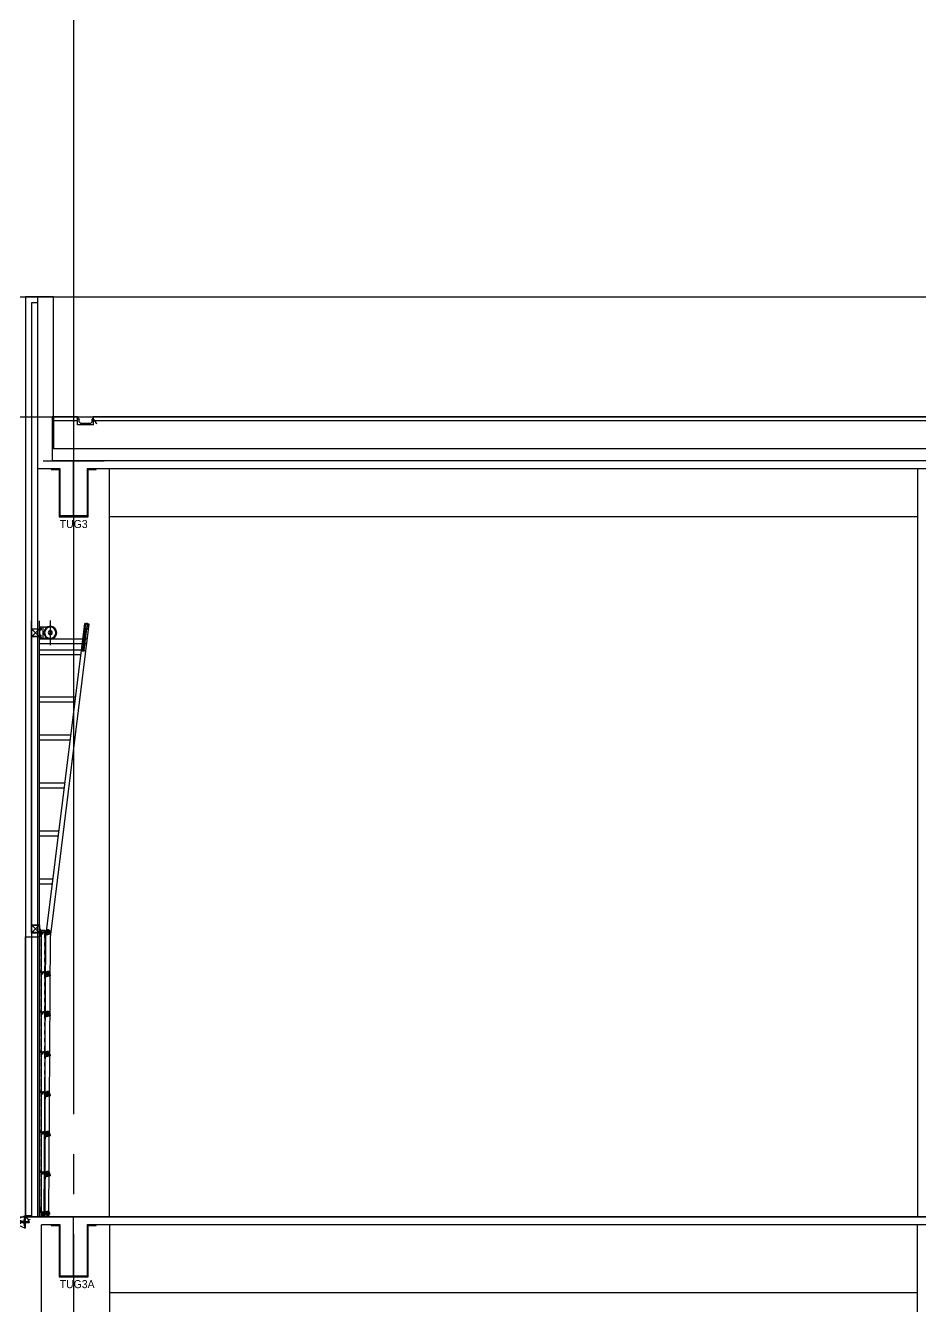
# Model space of a CAD drawing. Extents: x 152195838 to 323921156, y 365159662 to 730681027.
# Drawn here: x 160619907 to 160631092, y 365220944 to 365236951 of the extents above; entities that cross this region are included whole.
import ezdxf
from ezdxf.enums import TextEntityAlignment as Align
from ezdxf.xclip import XClip

# ---------------------------------------------------------------- set-up
doc = ezdxf.new("R2010")
doc.units = 0
doc.header["$MEASUREMENT"] = 0
doc.header["$XCLIPFRAME"] = 0
for name, pattern in [('CEN', [63, 60, -1, 1, -1]), ('H4', [4, 2, -2]), ('HID', [2.3, 1.5, -0.8])]:
    doc.linetypes.add(name, pattern=pattern)
doc.layers.get('0').update_dxf_attribs({"linetype": 'CONTINUOUS'})
doc.layers.get('Defpoints').update_dxf_attribs({"linetype": 'CONTINUOUS'})
for name, color, linetype in [('4', 4, 'CONTINUOUS'), ('4A.TEC CEN', 1, 'CEN'), ('4A.TEC 단열재', 252, 'CONTINUOUS'), ('4A.TEC 마감선 1', 6, 'CONTINUOUS'), ('4A.TEC 벽체 3', 4, 'CONTINUOUS'), ('6A', 6, 'H4'), ('ELE', 4, 'CONTINUOUS'), ('FIN', 6, 'CONTINUOUS'), ('k-BESTO', 4, 'CONTINUOUS'), ('OHD', 4, 'CONTINUOUS'), ('PANEL', 4, 'CONTINUOUS'), ('SRS', 6, 'CONTINUOUS'), ('STL', 3, 'CONTINUOUS'), ('text', 3, 'CONTINUOUS'), ('WID', 4, 'CONTINUOUS'), ('㈜SE&C 기둥', 2, 'CONTINUOUS'), ('㈜SE&C 벽체 1', 2, 'CONTINUOUS'), ('㈜SE&C 벽체 4', 7, 'CONTINUOUS')]:
    doc.layers.add(name, color=color, linetype=linetype)
doc.layers.add('DEFPOINT', color=135, linetype='CONTINUOUS', plot=False)
doc.styles.add('돋움', font='')
doc.styles.get('돋움').set_extended_font_data('돋움')

# ---------------------------------------------------------------- blocks, each defined once
blk = doc.blocks.new('A$C5a8f3921')
at = {"layer": 'Defpoints'}
for p, q in [((0, 864), (760, 864)), ((380, 114), (380, 864))]:
    blk.add_line(p, q, dxfattribs=at)
at = {"layer": 'k-BESTO'}
for p, q in [((100, 764), (100, 754)), ((210, 764), (100, 764)), ((100, 764), (100, 764)), ((100, 754), (200, 754)), ((200, 754), (200, 114)), ((210, 124), (210, 764)), ((660, 764), (550, 764)), ((550, 764), (550, 124)), ((560, 114), (560, 754)), ((560, 754), (660, 754)), ((660, 754), (660, 764)), ((200, 114), (560, 114)), ((550, 124), (210, 124))]:
    blk.add_line(p, q, dxfattribs=at)
at = {"layer": 'DEFPOINT', "linetype": 'ByBlock', "style": '돋움'}
blk.add_text('TUG3A', height=100, dxfattribs=at).set_placement((206, 23), align=Align.MIDDLE_LEFT)
blk = doc.blocks.new('B-2-3F')
at = {"layer": '㈜SE&C 기둥', "color": 8, "ltscale": 0.5, "elevation": -1667}
for points in [[(24900, 9900), (24900, 0)], [(35000, 0), (35000, 9900)]]:
    blk.add_lwpolyline(points, dxfattribs=at)
at = {"layer": '㈜SE&C 벽체 1'}
for p, q in [((40010, 10000, -1667), (23850, 10000, -1667)), ((24050, 8600, -1667), (24050, 9900, -1667)), ((24280, 9900, -1667), (24050, 9900, -1667)), ((35280, 9900, -1667), (24620, 9900, -1667))]:
    blk.add_line(p, q, dxfattribs=at)
at = {"layer": '㈜SE&C 벽체 4'}
blk.add_line((35000, 9050, -1667), (24900, 9050, -1667), dxfattribs=at)
at = {"layer": 'ELE'}
blk.add_blockref('A$C5a8f3921', (24070, 9136, -1667), dxfattribs=at)
blk = doc.blocks.new('STOPER')
h = blk.add_hatch()
h.set_pattern_fill('ANSI32', color=4, scale=30, style=0)
h.set_pattern_definition([(45, (-19512.494, -16373.529), (-7.9549513, 7.9549513), []), (45, (-19507.191, -16373.529), (-7.9549513, 7.9549513), [])])
h.paths.add_polyline_path([(-379, 60), (-379, 30), (0, 30), (0, 60)])
for p, q in [((-400, 58), (-400, 32)), ((-390, 68), (-379, 68)), ((-390, 22), (-379, 22)), ((-385, 68), (-385, 22)), ((-385, 60), (-385, 30)), ((-379, 68), (-379, 22)), ((-379, 60), (0, 60)), ((-379, 30), (0, 30)), ((0, 65), (0, 0)), ((0, 65), (5, 65)), ((0, 5), (90, 5)), ((5, 65), (5, 5)), ((5, 60), (85, 60)), ((5, 30), (85, 30)), ((85, 65), (85, 5)), ((85, 65), (90, 65)), ((90, 65), (90, 0)), ((90, 60), (100, 60)), ((90, 30), (100, 30)), ((100, 60), (100, 30)), ((0, 0), (90, 0))]:
    blk.add_line(p, q)
for centre, start, end in [((-390, 58), 90, 180), ((-390, 32), 180, 270)]:
    blk.add_arc(centre, 10, start, end)
blk = doc.blocks.new('*X19')
at = {"color": 0}
for p, q in [((112, 375), (114, 377)), ((112, 375), (114, 377)), ((112, 375), (114, 377)), ((112, 375), (114, 377)), ((112, 375), (114, 377)), ((112, 376), (114, 377)), ((112, 376), (113, 377)), ((112, 376), (113, 377)), ((112, 376), (113, 377)), ((112, 376), (113, 377)), ((112, 376), (113, 377)), ((112, 377), (113, 377)), ((114, 375), (112, 377)), ((114, 375), (112, 377)), ((114, 375), (112, 376)), ((114, 375), (112, 376)), ((114, 375), (112, 376)), ((114, 375), (112, 376)), ((113, 375), (112, 376)), ((113, 375), (112, 376)), ((113, 375), (112, 375)), ((113, 375), (112, 375)), ((113, 375), (112, 375)), ((113, 375), (116, 377)), ((113, 375), (115, 377)), ((113, 375), (115, 377)), ((113, 375), (115, 377)), ((113, 375), (115, 377)), ((113, 375), (115, 377)), ((115, 375), (113, 377)), ((115, 375), (113, 377)), ((115, 375), (113, 377)), ((115, 375), (113, 377)), ((115, 375), (113, 377)), ((115, 375), (113, 377)), ((114, 375), (116, 377)), ((114, 375), (116, 377)), ((114, 375), (116, 377)), ((114, 375), (116, 377)), ((114, 375), (116, 377)), ((117, 375), (114, 377)), ((116, 375), (114, 377)), ((116, 375), (114, 377)), ((116, 375), (114, 377)), ((116, 375), (114, 377)), ((116, 375), (114, 377)), ((115, 375), (117, 377)), ((115, 375), (117, 377)), ((115, 375), (117, 377)), ((115, 375), (117, 377)), ((115, 375), (117, 377)), ((115, 375), (117, 377)), ((117, 375), (115, 377)), ((117, 375), (115, 377)), ((117, 375), (115, 377)), ((117, 375), (115, 377)), ((117, 375), (115, 377)), ((116, 375), (119, 377)), ((116, 375), (118, 377)), ((116, 375), (118, 377)), ((116, 375), (118, 377)), ((116, 375), (118, 377)), ((116, 375), (118, 377)), ((118, 375), (116, 377)), ((118, 375), (116, 377)), ((118, 375), (116, 377)), ((118, 375), (116, 377)), ((118, 375), (116, 377)), ((118, 375), (116, 377)), ((117, 375), (119, 377)), ((117, 375), (119, 377)), ((117, 375), (119, 377)), ((117, 375), (119, 377)), ((117, 375), (119, 377)), ((120, 375), (117, 377)), ((119, 375), (117, 377)), ((119, 375), (117, 377)), ((119, 375), (117, 377)), ((119, 375), (117, 377)), ((119, 375), (117, 377)), ((118, 375), (120, 377)), ((118, 375), (120, 377)), ((118, 375), (120, 377)), ((118, 375), (120, 377)), ((118, 375), (120, 377)), ((118, 375), (120, 377)), ((120, 375), (118, 377)), ((120, 375), (118, 377)), ((120, 375), (118, 377)), ((120, 375), (118, 377)), ((120, 375), (118, 377)), ((119, 375), (122, 377)), ((119, 375), (121, 377)), ((119, 375), (121, 377)), ((119, 375), (121, 377)), ((119, 375), (121, 377)), ((119, 375), (121, 377)), ((121, 375), (119, 377)), ((121, 375), (119, 377)), ((121, 375), (119, 377)), ((121, 375), (119, 377)), ((121, 375), (119, 377)), ((121, 375), (119, 377)), ((120, 375), (122, 377)), ((120, 375), (122, 377)), ((120, 375), (122, 377)), ((120, 375), (122, 377)), ((120, 375), (122, 377)), ((123, 375), (120, 377)), ((122, 375), (120, 377)), ((122, 375), (120, 377)), ((122, 375), (120, 377)), ((122, 375), (120, 377)), ((122, 375), (120, 377)), ((121, 375), (123, 377)), ((121, 375), (123, 377)), ((121, 375), (123, 377)), ((121, 375), (123, 377)), ((121, 375), (123, 377)), ((121, 375), (123, 377)), ((123, 375), (121, 377)), ((123, 375), (121, 377)), ((123, 375), (121, 377)), ((123, 375), (121, 377)), ((123, 375), (121, 377)), ((122, 375), (125, 377)), ((122, 375), (124, 377)), ((122, 375), (124, 377)), ((122, 375), (124, 377)), ((122, 375), (124, 377)), ((122, 375), (124, 377)), ((124, 375), (122, 377)), ((124, 375), (122, 377)), ((124, 375), (122, 377)), ((124, 375), (122, 377)), ((124, 375), (122, 377)), ((124, 375), (122, 377)), ((123, 375), (125, 377)), ((123, 375), (125, 377)), ((123, 375), (125, 377)), ((123, 375), (125, 377)), ((123, 375), (125, 377)), ((126, 375), (123, 377)), ((125, 375), (123, 377)), ((125, 375), (123, 377)), ((125, 375), (123, 377)), ((125, 375), (123, 377)), ((125, 375), (123, 377)), ((124, 375), (126, 377)), ((124, 375), (126, 377)), ((124, 375), (126, 377)), ((124, 375), (126, 377)), ((124, 375), (126, 377)), ((124, 375), (126, 377)), ((126, 375), (124, 377)), ((126, 375), (124, 377)), ((126, 375), (124, 377)), ((126, 375), (124, 377)), ((126, 375), (124, 377)), ((125, 375), (127, 377)), ((125, 375), (127, 377)), ((125, 375), (127, 377)), ((125, 375), (127, 377)), ((125, 375), (127, 377)), ((125, 375), (128, 377)), ((127, 375), (125, 377)), ((127, 375), (125, 377)), ((127, 375), (125, 377)), ((127, 375), (125, 377)), ((127, 375), (125, 377)), ((127, 375), (125, 377)), ((126, 375), (128, 377)), ((126, 375), (128, 377)), ((126, 375), (128, 377)), ((126, 375), (128, 377)), ((126, 375), (128, 377)), ((128, 375), (126, 377)), ((128, 375), (126, 377)), ((128, 375), (126, 377)), ((128, 375), (126, 377)), ((128, 375), (126, 377)), ((129, 375), (126, 377)), ((127, 375), (129, 377)), ((127, 375), (129, 377)), ((127, 375), (129, 377)), ((127, 375), (129, 377)), ((127, 375), (129, 377)), ((127, 375), (129, 377)), ((129, 375), (127, 377)), ((129, 375), (127, 377)), ((129, 375), (127, 377)), ((129, 375), (127, 377)), ((129, 375), (127, 377)), ((128, 375), (130, 377)), ((128, 375), (130, 377)), ((128, 375), (130, 377)), ((128, 375), (130, 377)), ((128, 375), (130, 377)), ((130, 375), (128, 377)), ((130, 375), (128, 377)), ((130, 375), (128, 377)), ((130, 375), (128, 377)), ((130, 375), (128, 377)), ((130, 375), (128, 377)), ((129, 375), (131, 377)), ((129, 375), (131, 377)), ((129, 375), (131, 377)), ((129, 375), (131, 377)), ((129, 375), (131, 377)), ((129, 375), (131, 377)), ((131, 375), (129, 377)), ((131, 375), (129, 377)), ((131, 375), (129, 377)), ((131, 375), (129, 377)), ((131, 375), (129, 377)), ((132, 375), (129, 377)), ((130, 375), (132, 377)), ((130, 375), (132, 377)), ((130, 375), (132, 377)), ((130, 375), (132, 377)), ((130, 375), (132, 377)), ((130, 375), (132, 377)), ((132, 375), (130, 377)), ((132, 375), (130, 377)), ((132, 375), (130, 377)), ((132, 375), (130, 377)), ((132, 375), (130, 377)), ((131, 375), (133, 377)), ((131, 375), (133, 377)), ((131, 375), (133, 377)), ((131, 375), (133, 377)), ((131, 375), (133, 377)), ((133, 375), (131, 377)), ((133, 375), (131, 377)), ((133, 375), (131, 377)), ((133, 375), (131, 377)), ((133, 375), (131, 377)), ((133, 375), (131, 377)), ((132, 375), (134, 377)), ((132, 375), (134, 377)), ((132, 375), (134, 377)), ((132, 375), (134, 377)), ((132, 375), (134, 377)), ((132, 375), (134, 377)), ((134, 375), (132, 377)), ((134, 375), (132, 377)), ((134, 375), (132, 377)), ((134, 375), (132, 377)), ((134, 375), (132, 377)), ((135, 375), (132, 377)), ((133, 375), (135, 377)), ((133, 375), (135, 377)), ((133, 375), (135, 377)), ((133, 375), (135, 377)), ((133, 375), (135, 377)), ((133, 375), (135, 377)), ((135, 375), (133, 377)), ((135, 375), (133, 377)), ((135, 375), (133, 377)), ((135, 375), (133, 377)), ((135, 375), (133, 377)), ((134, 375), (136, 377)), ((134, 375), (136, 377)), ((134, 375), (136, 377)), ((134, 375), (136, 377)), ((134, 375), (136, 377)), ((136, 375), (134, 377)), ((136, 375), (134, 377)), ((136, 375), (134, 377)), ((136, 375), (134, 377)), ((136, 375), (134, 377)), ((136, 375), (134, 377)), ((135, 375), (137, 377)), ((135, 375), (137, 377)), ((135, 375), (137, 377)), ((135, 375), (137, 377)), ((137, 375), (135, 377)), ((137, 375), (135, 377)), ((137, 375), (135, 377)), ((137, 375), (135, 377)), ((137, 375), (135, 377)), ((137, 375), (135, 377)), ((135, 375), (137, 376)), ((135, 375), (137, 376)), ((137, 376), (136, 377)), ((137, 376), (136, 377)), ((137, 376), (136, 377)), ((137, 376), (136, 377)), ((137, 376), (136, 377)), ((136, 375), (137, 376)), ((136, 375), (137, 376)), ((136, 375), (137, 376)), ((136, 375), (137, 376)), ((136, 375), (137, 375)), ((136, 375), (137, 375)), ((137, 376), (137, 377)), ((137, 377), (137, 377)), ((137, 375), (137, 375)), ((137, 375), (137, 375))]:
    blk.add_line(p, q, dxfattribs=at)
blk = doc.blocks.new('*X20')
at = {"color": 0}
for p, q in [((587, 375), (589, 377)), ((587, 375), (589, 377)), ((587, 375), (589, 377)), ((587, 375), (589, 377)), ((587, 375), (589, 377)), ((587, 375), (588, 377)), ((587, 375), (588, 377)), ((587, 376), (588, 377)), ((587, 376), (588, 377)), ((587, 376), (588, 377)), ((587, 376), (588, 377)), ((587, 376), (587, 377)), ((587, 377), (587, 377)), ((587, 377), (587, 377)), ((589, 375), (587, 377)), ((589, 375), (587, 377)), ((589, 375), (587, 377)), ((589, 375), (587, 377)), ((589, 375), (587, 377)), ((589, 375), (587, 376)), ((588, 375), (587, 376)), ((588, 375), (587, 376)), ((588, 375), (587, 376)), ((588, 375), (587, 376)), ((588, 375), (587, 375)), ((587, 375), (587, 375)), ((587, 375), (587, 375)), ((587, 375), (587, 375)), ((588, 375), (591, 377)), ((588, 375), (590, 377)), ((588, 375), (590, 377)), ((588, 375), (590, 377)), ((588, 375), (590, 377)), ((588, 375), (590, 377)), ((590, 375), (588, 377)), ((590, 375), (588, 377)), ((590, 375), (588, 377)), ((590, 375), (588, 377)), ((590, 375), (588, 377)), ((590, 375), (588, 377)), ((589, 375), (591, 377)), ((589, 375), (591, 377)), ((589, 375), (591, 377)), ((589, 375), (591, 377)), ((589, 375), (591, 377)), ((592, 375), (589, 377)), ((591, 375), (589, 377)), ((591, 375), (589, 377)), ((591, 375), (589, 377)), ((591, 375), (589, 377)), ((591, 375), (589, 377)), ((590, 375), (592, 377)), ((590, 375), (592, 377)), ((590, 375), (592, 377)), ((590, 375), (592, 377)), ((590, 375), (592, 377)), ((590, 375), (592, 377)), ((592, 375), (590, 377)), ((592, 375), (590, 377)), ((592, 375), (590, 377)), ((592, 375), (590, 377)), ((592, 375), (590, 377)), ((591, 375), (594, 377)), ((591, 375), (593, 377)), ((591, 375), (593, 377)), ((591, 375), (593, 377)), ((591, 375), (593, 377)), ((591, 375), (593, 377)), ((593, 375), (591, 377)), ((593, 375), (591, 377)), ((593, 375), (591, 377)), ((593, 375), (591, 377)), ((593, 375), (591, 377)), ((593, 375), (591, 377)), ((592, 375), (594, 377)), ((592, 375), (594, 377)), ((592, 375), (594, 377)), ((592, 375), (594, 377)), ((592, 375), (594, 377)), ((595, 375), (592, 377)), ((594, 375), (592, 377)), ((594, 375), (592, 377)), ((594, 375), (592, 377)), ((594, 375), (592, 377)), ((594, 375), (592, 377)), ((593, 375), (595, 377)), ((593, 375), (595, 377)), ((593, 375), (595, 377)), ((593, 375), (595, 377)), ((593, 375), (595, 377)), ((593, 375), (595, 377)), ((595, 375), (593, 377)), ((595, 375), (593, 377)), ((595, 375), (593, 377)), ((595, 375), (593, 377)), ((595, 375), (593, 377)), ((594, 375), (597, 377)), ((594, 375), (596, 377)), ((594, 375), (596, 377)), ((594, 375), (596, 377)), ((594, 375), (596, 377)), ((594, 375), (596, 377)), ((596, 375), (594, 377)), ((596, 375), (594, 377)), ((596, 375), (594, 377)), ((596, 375), (594, 377)), ((596, 375), (594, 377)), ((596, 375), (594, 377)), ((595, 375), (597, 377)), ((595, 375), (597, 377)), ((595, 375), (597, 377)), ((595, 375), (597, 377)), ((595, 375), (597, 377)), ((598, 375), (595, 377)), ((597, 375), (595, 377)), ((597, 375), (595, 377)), ((597, 375), (595, 377)), ((597, 375), (595, 377)), ((597, 375), (595, 377)), ((596, 375), (598, 377)), ((596, 375), (598, 377)), ((596, 375), (598, 377)), ((596, 375), (598, 377)), ((596, 375), (598, 377)), ((596, 375), (598, 377)), ((598, 375), (596, 377)), ((598, 375), (596, 377)), ((598, 375), (596, 377)), ((598, 375), (596, 377)), ((598, 375), (596, 377)), ((597, 375), (600, 377)), ((597, 375), (599, 377)), ((597, 375), (599, 377)), ((597, 375), (599, 377)), ((597, 375), (599, 377)), ((597, 375), (599, 377)), ((599, 375), (597, 377)), ((599, 375), (597, 377)), ((599, 375), (597, 377)), ((599, 375), (597, 377)), ((599, 375), (597, 377)), ((599, 375), (597, 377)), ((598, 375), (600, 377)), ((598, 375), (600, 377)), ((598, 375), (600, 377)), ((598, 375), (600, 377)), ((598, 375), (600, 377)), ((600, 375), (598, 377)), ((600, 375), (598, 377)), ((600, 375), (598, 377)), ((600, 375), (598, 377)), ((600, 375), (598, 377)), ((601, 375), (598, 377)), ((599, 375), (601, 377)), ((599, 375), (601, 377)), ((599, 375), (601, 377)), ((599, 375), (601, 377)), ((599, 375), (601, 377)), ((599, 375), (601, 377)), ((601, 375), (599, 377)), ((601, 375), (599, 377)), ((601, 375), (599, 377)), ((601, 375), (599, 377)), ((601, 375), (599, 377)), ((600, 375), (602, 377)), ((600, 375), (602, 377)), ((600, 375), (602, 377)), ((600, 375), (602, 377)), ((600, 375), (602, 377)), ((600, 375), (603, 377)), ((602, 375), (600, 377)), ((602, 375), (600, 377)), ((602, 375), (600, 377)), ((602, 375), (600, 377)), ((602, 375), (600, 377)), ((602, 375), (600, 377)), ((601, 375), (603, 377)), ((601, 375), (603, 377)), ((601, 375), (603, 377)), ((601, 375), (603, 377)), ((601, 375), (603, 377)), ((603, 375), (601, 377)), ((603, 375), (601, 377)), ((603, 375), (601, 377)), ((603, 375), (601, 377)), ((603, 375), (601, 377)), ((604, 375), (601, 377)), ((602, 375), (604, 377)), ((602, 375), (604, 377)), ((602, 375), (604, 377)), ((602, 375), (604, 377)), ((602, 375), (604, 377)), ((602, 375), (604, 377)), ((604, 375), (602, 377)), ((604, 375), (602, 377)), ((604, 375), (602, 377)), ((604, 375), (602, 377)), ((604, 375), (602, 377)), ((603, 375), (605, 377)), ((603, 375), (605, 377)), ((603, 375), (605, 377)), ((603, 375), (605, 377)), ((603, 375), (605, 377)), ((605, 375), (603, 377)), ((605, 375), (603, 377)), ((605, 375), (603, 377)), ((605, 375), (603, 377)), ((605, 375), (603, 377)), ((605, 375), (603, 377)), ((604, 375), (606, 377)), ((604, 375), (606, 377)), ((604, 375), (606, 377)), ((604, 375), (606, 377)), ((604, 375), (606, 377)), ((604, 375), (606, 377)), ((606, 375), (604, 377)), ((606, 375), (604, 377)), ((606, 375), (604, 377)), ((606, 375), (604, 377)), ((606, 375), (604, 377)), ((607, 375), (604, 377)), ((605, 375), (607, 377)), ((605, 375), (607, 377)), ((605, 375), (607, 377)), ((605, 375), (607, 377)), ((605, 375), (607, 377)), ((605, 375), (607, 377)), ((607, 375), (605, 377)), ((607, 375), (605, 377)), ((607, 375), (605, 377)), ((607, 375), (605, 377)), ((607, 375), (605, 377)), ((606, 375), (608, 377)), ((606, 375), (608, 377)), ((606, 375), (608, 377)), ((606, 375), (608, 377)), ((606, 375), (608, 377)), ((608, 375), (606, 377)), ((608, 375), (606, 377)), ((608, 375), (606, 377)), ((608, 375), (606, 377)), ((608, 375), (606, 377)), ((608, 375), (606, 377)), ((607, 375), (609, 377)), ((607, 375), (609, 377)), ((607, 375), (609, 377)), ((607, 375), (609, 377)), ((607, 375), (609, 377)), ((607, 375), (609, 377)), ((609, 375), (607, 377)), ((609, 375), (607, 377)), ((609, 375), (607, 377)), ((609, 375), (607, 377)), ((609, 375), (607, 377)), ((610, 375), (607, 377)), ((608, 375), (610, 377)), ((608, 375), (610, 377)), ((608, 375), (610, 377)), ((608, 375), (610, 377)), ((608, 375), (610, 377)), ((608, 375), (610, 377)), ((610, 375), (608, 377)), ((610, 375), (608, 377)), ((610, 375), (608, 377)), ((610, 375), (608, 377)), ((610, 375), (608, 377)), ((609, 375), (611, 377)), ((609, 375), (611, 377)), ((609, 375), (611, 377)), ((609, 375), (611, 377)), ((611, 375), (609, 377)), ((611, 375), (609, 377)), ((611, 375), (609, 377)), ((611, 375), (609, 377)), ((611, 375), (609, 377)), ((611, 375), (609, 377)), ((610, 375), (611, 377)), ((611, 375), (610, 377)), ((611, 375), (610, 377)), ((611, 375), (610, 377)), ((611, 376), (610, 377)), ((611, 376), (610, 377)), ((611, 376), (610, 377)), ((610, 375), (611, 376)), ((610, 375), (611, 376)), ((610, 375), (611, 376)), ((610, 375), (611, 376)), ((610, 375), (611, 376)), ((611, 376), (611, 377)), ((611, 376), (611, 377)), ((611, 376), (611, 377)), ((611, 377), (611, 377)), ((611, 375), (611, 376)), ((611, 375), (611, 375)), ((611, 375), (611, 375)), ((611, 375), (611, 375)), ((611, 375), (611, 375))]:
    blk.add_line(p, q, dxfattribs=at)
blk = doc.blocks.new('OHD-550-S')
at = {"ltscale": 0.3}
h = blk.add_hatch(color=256, dxfattribs=at)
h.paths.add_polyline_path([(-8, -10), (-7, -10), (-7, -10, -0.183952), (-18, -10), (-18, -10), (-18, -10), (-18, 0), (-18, 0, -0.183952), (-7, 0), (-8, 0)])
h.paths.add_polyline_path([(-10, -4), (-10, -1, 0.353166), (-10, -1, 0.106822), (-16, -1, 0.353165), (-16, -1), (-16, -4, 0.414214), (-16, -4), (-10, -4, 0.414214)], flags=16)
h.paths.add_polyline_path([(-10, -6), (-16, -6, 0.414214), (-16, -6), (-16, -9, 0.353167), (-16, -9, 0.106822), (-10, -9, 0.353167), (-10, -9), (-10, -6, 0.414214)], flags=16)
h = blk.add_hatch(color=256, dxfattribs=at)
h.paths.add_polyline_path([(-8, -500), (-7, -500, -0.183952), (-18, -500), (-18, -500), (-18, -490), (-18, -490), (-18, -490, -0.183952), (-7, -490), (-7, -490), (-8, -490)])
h.paths.add_polyline_path([(-10, -496, 0.414214), (-10, -496), (-16, -496, 0.414214), (-16, -496), (-16, -499, 0.353166), (-16, -499, 0.106822), (-10, -499, 0.353167), (-10, -499)], flags=16)
h.paths.add_polyline_path([(-10, -494), (-10, -491, 0.353166), (-10, -491, 0.106822), (-16, -491, 0.353167), (-16, -491), (-16, -494, 0.414214), (-16, -494), (-10, -494, 0.414214)], flags=16)
h = blk.add_hatch(color=256, dxfattribs=at)
h.paths.add_polyline_path([(-4, -491), (-4, -491), (2, -491, -0.151824), (3, -493, -0.386669), (3, -496, -0.178134), (1, -496, -0.298755), (1, -492, 0.584984), (1, -492), (-2, -492, 0.709673), (-2, -492, -1.396457), (-7, -494), (-7, -494, -0.389014)])
h.paths.add_polyline_path([(2, -496, -0.329487), (2, -492, -0.09197), (3, -493, -0.386814), (2, -496, -0.102245)], flags=16)
for p, q in [((-18, -10), (-18, 0)), ((-18, 0), (-18, -10)), ((-18, 0), (-18, -10)), ((-18, -10), (-18, 0)), ((-8, -10), (-8, 0)), ((-8, 0), (-8, -10)), ((-8, 0), (-8, -10)), ((-8, -10), (-8, 0)), ((18, 10), (18, -15)), ((-18, -8), (-18, -2)), ((-18, -10), (-18, -10)), ((-8, -8), (-8, -2)), ((18, -15), (20, -15)), ((-30, -500), (-30, -469)), ((18, -489), (18, -464)), ((18, -464), (20, -464)), ((-18, -500), (-18, -490)), ((-18, -490), (-18, -500)), ((-18, -499), (-18, -490)), ((-18, -490), (-18, -499)), ((-18, -490), (-18, -499)), ((-18, -499), (-18, -490)), ((-18, -490), (-18, -490)), ((-18, -490), (-18, -490)), ((-18, -498), (-18, -492)), ((-8, -500), (-8, -490)), ((-8, -498), (-8, -492))]:
    blk.add_line(p, q)
at = {"layer": 'Defpoints', "color": 0, "linetype": 'ByBlock'}
for p in [(20, -170), (22, -170)]:
    blk.add_point(p, dxfattribs=at)
at = {"layer": 'PANEL'}
for p, q in [((-30, 0), (-30, -51)), ((-30, 0), (-18, 0)), ((-8, 0), (2, 0)), ((4, 10), (2, 0)), ((5, 10), (3, -1)), ((4, 10), (20, 10)), ((5, 10), (20, 10)), ((20, 10), (20, -17)), ((20, 10), (20, -17)), ((-30, -51), (-27, -53)), ((-30, -74), (-27, -72)), ((-30, -74), (-30, -176)), ((-29, -1), (-29, -50)), ((-29, -1), (-18, -1)), ((-29, -50), (-27, -52)), ((-29, -75), (-27, -72)), ((-29, -75), (-29, -175)), ((-27, -52), (-27, -72)), ((-27, -53), (-27, -72)), ((-18, -1), (-18, -10)), ((-8, -10), (-3, -10)), ((-7, -1), (3, -1)), ((-7, -1), (-7, -10)), ((-7, -10), (-3, -10)), ((-3, -10), (-3, -10)), ((20, -17), (18, -20)), ((18, -64), (18, -20)), ((20, -67), (18, -64)), ((20, -116), (18, -119)), ((18, -119), (18, -163)), ((20, -18), (19, -21)), ((19, -21), (19, -63)), ((20, -67), (19, -63)), ((20, -116), (19, -120)), ((19, -162), (19, -120)), ((20, -67), (20, -116)), ((20, -67), (20, -116)), ((-30, -176), (-27, -178)), ((-30, -199), (-27, -197)), ((-30, -199), (-30, -301)), ((-30, -301), (-27, -303)), ((-29, -175), (-27, -178)), ((-29, -200), (-27, -198)), ((-29, -200), (-29, -300)), ((-29, -300), (-27, -302)), ((-27, -178), (-27, -198)), ((-27, -178), (-27, -197)), ((-27, -302), (-27, -322)), ((-27, -303), (-27, -322)), ((20, -166), (18, -163)), ((20, -215), (18, -218)), ((18, -218), (18, -262)), ((20, -265), (18, -262)), ((20, -314), (18, -317)), ((18, -317), (18, -361)), ((20, -166), (19, -162)), ((20, -215), (19, -219)), ((19, -261), (19, -219)), ((20, -265), (19, -261)), ((20, -314), (19, -318)), ((19, -360), (19, -318)), ((20, -166), (20, -215)), ((20, -166), (20, -215)), ((20, -265), (20, -314)), ((20, -265), (20, -314)), ((-30, -324), (-27, -322)), ((-30, -324), (-30, -426)), ((-30, -426), (-27, -428)), ((-30, -449), (-27, -447)), ((-30, -449), (-30, -500)), ((-29, -325), (-27, -322)), ((-29, -325), (-29, -425)), ((-29, -425), (-27, -428)), ((-29, -450), (-27, -448)), ((-29, -450), (-29, -500)), ((-27, -428), (-27, -448)), ((-27, -428), (-27, -447)), ((20, -364), (18, -361)), ((20, -413), (18, -416)), ((18, -416), (18, -460)), ((20, -463), (18, -460)), ((20, -364), (19, -360)), ((20, -413), (19, -417)), ((19, -459), (19, -417)), ((20, -463), (19, -459)), ((20, -364), (20, -413)), ((20, -364), (20, -413)), ((20, -489), (20, -463)), ((20, -490), (20, -463)), ((-18, -500), (-30, -500)), ((-18, -500), (-29, -500)), ((-18, -490), (-18, -499)), ((-18, -500), (-18, -500)), ((-8, -490), (1, -490)), ((-8, -500), (-1, -500)), ((-7, -500), (-7, -490)), ((-7, -490), (1, -490)), ((-7, -500), (-2, -500)), ((-2, -496), (-2, -496)), ((1, -490), (2, -489)), ((1, -490), (2, -490)), ((20, -489), (2, -489)), ((20, -490), (2, -490))]:
    blk.add_line(p, q, dxfattribs=at)
blk.add_lwpolyline([(0, -495, -0.221108), (-1, -498, -0.414214), (-2, -500)], format="xyb", dxfattribs=at)
for centre, radius, start, end in [((0, -497), 1.9, 112.645, 142.9468), ((1, -498), 3.6, 115.3904, 141.0103), ((0, -495), 0.4, 42.9763, 132.7516), ((-1, -495), 0.25, 22.5673, 154.4616), ((-1, -499), 1, 270, 0), ((-5, -497), 5.15, 334.0173, 25.3584)]:
    blk.add_arc(centre, radius, start, end, dxfattribs=at)
at = {"layer": 'WID'}
for p, q in [((-18, -10), (-18, -10)), ((-7, -10), (-7, -10)), ((-18, -490), (-18, -490)), ((-7, -490), (-7, -490)), ((-4, -491), (-4, -491))]:
    blk.add_line(p, q, dxfattribs=at)
at = {"layer": 'WID', "color": 4}
for p, q in [((-4, -491), (2, -491)), ((-2, -492), (1, -492))]:
    blk.add_line(p, q, dxfattribs=at)
at = {"layer": 'WID'}
for points in [[(-10, -4, 0.414214), (-10, -4), (-10, -1, 0.353163), (-10, -1, 0.106823), (-16, -1, 0.353163), (-16, -1), (-16, -4, 0.414214), (-16, -4)], [(-10, -9, 0.353163), (-10, -9), (-10, -6, 0.414214), (-10, -6), (-16, -6, 0.414214), (-16, -6), (-16, -9, 0.353163), (-16, -9, 0.106823)], [(-10, -491, -0.353163), (-10, -491), (-10, -494, -0.414214), (-10, -494), (-16, -494, -0.414214), (-16, -494), (-16, -491, -0.353163), (-16, -491, -0.106823)], [(-10, -496, -0.414214), (-10, -496), (-10, -499, -0.353163), (-10, -499, -0.106823), (-16, -499, -0.353163), (-16, -499), (-16, -496, -0.414214), (-16, -496)]]:
    blk.add_lwpolyline(points, format="xyb", close=True, dxfattribs=at)
at = {"layer": 'WID', "color": 4}
blk.add_lwpolyline([(2, -491, -0.151824), (3, -493, -0.386669), (3, -496, -0.178134), (1, -496, -0.300876), (1, -492)], format="xyb", dxfattribs=at)
at = {"layer": 'WID'}
for centre, radius, start, end in [((-13, -14), 15.5, 69.1537, 110.8463), ((-13, 4), 15.5, 249.1537, 290.8463), ((-13, -504), 15.5, 69.1537, 110.8463), ((-13, -486), 15.5, 249.1537, 290.8463), ((-2, -492), 0.1, 90, 221.1373)]:
    blk.add_arc(centre, radius, start, end, dxfattribs=at)
at = {"layer": 'WID', "color": 4}
for centre, radius, start, end in [((-4, -494), 2.9, 90.5168, 42.0944), ((1, -492), 0.25, 335.1637, 90), ((4, -494), 3.11, 143.5272, 216.4728), ((0, -495), 3.6, 43.4913, 62.1162), ((1, -494), 2.14, 315.6901, 44.3099), ((2, -494), 2.3, 258.3241, 281.6759)]:
    blk.add_arc(centre, radius, start, end, dxfattribs=at)
at = {"extrusion": (0, 0, -1), "zscale": -1, "rotation": 270}
for name in ['*X19', '*X20']:
    blk.add_blockref(name, (-394, 122), dxfattribs=at)
blk = doc.blocks.new('11')
at = {"layer": 'OHD'}
for p, q in [((5130, -25176), (5159, -25168)), ((5130, -25190), (5130, -25176)), ((5130, -25176), (5139, -25181)), ((5130, -25190), (5130, -25176)), ((5130, -25176), (5139, -25181)), ((5130, -25190), (5139, -25185)), ((5130, -25190), (5139, -25185)), ((5130, -25190), (5197, -25207)), ((5130, -25190), (5197, -25207)), ((5131, -25176), (5139, -25181)), ((5131, -25176), (5139, -25181)), ((5131, -25190), (5139, -25185)), ((5131, -25190), (5139, -25185)), ((5139, -25184), (5139, -25182)), ((5139, -25184), (5139, -25182)), ((5140, -25181), (5195, -25167)), ((5140, -25181), (5195, -25167)), ((5140, -25185), (5195, -25199)), ((5140, -25185), (5195, -25199)), ((5181, -25163), (5195, -25159)), ((5181, -25163), (5195, -25159)), ((5195, -25159), (5197, -25159)), ((5195, -25159), (5197, -25159)), ((5196, -25161), (5199, -25160)), ((5196, -25161), (5199, -25160)), ((5196, -25205), (5199, -25206)), ((5196, -25205), (5199, -25206))]:
    blk.add_line(p, q, dxfattribs=at)
at = {"layer": 'OHD', "color": 7}
for p, q in [((5196, -25167), (5196, -25159)), ((5196, -25167), (5196, -25159)), ((5196, -25199), (5196, -25207)), ((5196, -25199), (5196, -25207)), ((5197, -25159), (5197, -25142)), ((5197, -25159), (5197, -25142)), ((5197, -25207), (5197, -25225)), ((5197, -25207), (5197, -25225)), ((5199, -25160), (5199, -25142)), ((5199, -25160), (5199, -25142)), ((5199, -25206), (5199, -25225)), ((5199, -25206), (5199, -25225))]:
    blk.add_line(p, q, dxfattribs=at)
at = {"layer": 'OHD', "color": 7, "linetype": 'CEN'}
for p, q in [((5197, -25142), (5199, -25142)), ((5197, -25142), (5199, -25142)), ((5197, -25225), (5199, -25225)), ((5197, -25225), (5199, -25225))]:
    blk.add_line(p, q, dxfattribs=at)
at = {"layer": 'OHD'}
for centre, radius, start, end in [((5140, -25181), 0.858, 236.0662, 284.3728), ((5138, -25182), 0.858, 0, 56.0662), ((5140, -25181), 0.858, 236.0662, 284.3728), ((5138, -25182), 0.858, 0, 56.0662), ((5138, -25184), 0.858, 303.9338, 0), ((5195, -25167), 0.429, 284.3728, 0), ((5195, -25167), 0.429, 284.3728, 0), ((5195, -25199), 0.429, 0, 75.6272), ((5195, -25199), 0.429, 0, 75.6272), ((5199, -25160), 0.429, 284.3728, 0), ((5199, -25160), 0.429, 284.3728, 0), ((5199, -25206), 0.429, 0, 75.6272), ((5199, -25206), 0.429, 0, 75.6272)]:
    blk.add_arc(centre, radius, start, end, dxfattribs=at)
at = {"layer": 'OHD', "color": 7}
for centre, start, end in [((5197, -25142), 90, 180), ((5197, -25142), 90, 180), ((5197, -25225), 180, 270), ((5197, -25225), 180, 270), ((5199, -25142), 0, 90), ((5199, -25142), 0, 90), ((5199, -25225), 270, 0), ((5199, -25225), 270, 0)]:
    blk.add_arc(centre, 0.429, start, end, dxfattribs=at)
blk = doc.blocks.new('roll')
at = {"layer": 'OHD'}
for p, q in [((32, 0), (-32, 0)), ((0, 32), (0, -32)), ((8, -4), (28, 1)), ((8, -4), (28, 1)), ((9, -2), (26, 2)), ((9, -2), (26, 2)), ((25, 0), (27, 5)), ((25, 0), (27, 5)), ((27, 5), (28, 5)), ((27, 5), (28, 5)), ((28, 1), (28, 5)), ((28, 1), (28, 5)), ((-21, -14), (8, -6)), ((0, -5), (8, -4)), ((0, -5), (8, -4)), ((5, -3), (7, -3)), ((5, -3), (7, -3)), ((7, -4), (8, -4)), ((7, -4), (8, -4)), ((8, -14), (29, -8)), ((8, -14), (29, -8)), ((9, -4), (9, -2)), ((9, -4), (9, -2)), ((13, -15), (21, -13)), ((13, -13), (13, -15)), ((13, -15), (21, -13)), ((13, -13), (13, -15)), ((21, -11), (21, -13)), ((21, -11), (21, -13))]:
    blk.add_line(p, q, dxfattribs=at)
at = {"layer": 'OHD', "color": 1}
for p, q in [((-13, 0), (13, 0)), ((-13, 0), (13, 0)), ((0, -14), (0, 15)), ((0, -14), (0, 15)), ((17, 14), (17, -18)), ((17, 14), (17, -18))]:
    blk.add_line(p, q, dxfattribs=at)
at = {"layer": 'OHD', "color": 7}
for p, q in [((29, -8), (29, 1)), ((29, -8), (29, 1)), ((8, -13), (8, -4)), ((8, -13), (8, -4))]:
    blk.add_line(p, q, dxfattribs=at)
at = {"layer": 'OHD', "color": 1, "linetype": 'HID'}
for p, q in [((13, -13), (13, -3)), ((13, -13), (13, -3)), ((21, -11), (21, -1)), ((21, -11), (21, -1))]:
    blk.add_line(p, q, dxfattribs=at)
at = {"layer": 'OHD', "color": 2}
for p, q in [((13, -13), (21, -11)), ((13, -13), (21, -11)), ((21, -12), (13, -13)), ((13, -14), (21, -12)), ((21, -12), (13, -14)), ((13, -14), (21, -12)), ((21, -12), (13, -13)), ((13, -14), (21, -12)), ((21, -12), (13, -14)), ((13, -14), (21, -12)), ((21, -13), (13, -14)), ((13, -15), (21, -13)), ((21, -13), (13, -14)), ((13, -15), (21, -13))]:
    blk.add_line(p, q, dxfattribs=at)
for radius in [25.1, 20.8]:
    blk.add_circle((0, 0), radius, dxfattribs=at)
at = {"layer": 'OHD', "color": 4}
for radius in [13.9, 12.3, 10.1]:
    blk.add_circle((0, 0), radius, dxfattribs=at)
at = {"layer": 'OHD', "color": 6}
blk.add_circle((0, 0), 9.46, dxfattribs=at)
at = {"layer": 'OHD'}
for radius in [4.65, 4.22]:
    blk.add_circle((0, 0), radius, dxfattribs=at)
for centre, radius, start, end in [((0, 0), 7.95, 340.8102, 284.4178), ((0, 0), 7.95, 340.8102, 284.4178), ((0, 0), 5.36, 330.9972, 287.7667), ((0, 0), 5.36, 330.9972, 287.7667), ((20, -10), 13.9, 65.9115, 142.8341), ((20, -10), 13.9, 65.9115, 142.8341), ((27, 5), 0.429, 104.3728, 156.8165), ((27, 5), 0.429, 104.3728, 156.8165), ((28, 5), 0.429, 1.2762, 104.3728), ((28, 5), 0.429, 1.2762, 104.3728), ((29, 1), 0.429, 0, 104.3728), ((29, 1), 0.429, 0, 104.3728), ((-13, -22), 0.858, 303.9338, 0), ((-12, -24), 0.858, 75.6272, 123.9338), ((-12, -24), 0.858, 75.6272, 123.9338), ((8, -13), 0.429, 180, 284.3728), ((8, -13), 0.429, 180, 284.3728), ((13, -15), 0.429, 180, 284.3728), ((13, -15), 0.429, 180, 284.3728), ((20, -13), 0.429, 284.3728, 0), ((20, -13), 0.429, 284.3728, 0), ((29, -8), 0.429, 284.3728, 0), ((29, -8), 0.429, 284.3728, 0)]:
    blk.add_arc(centre, radius, start, end, dxfattribs=at)
blk = doc.blocks.new('5as9df53')
at = {"layer": 'OHD'}
h = blk.add_hatch(color=256, dxfattribs=at)
h.paths.add_polyline_path([(52432043, 17481192, 0.060025), (52432060, 17481222, 0.057982), (52432065, 17481238), (52432065, 17481234, -0.045745), (52432060, 17481221, -0.056845), (52432044, 17481192, -5.899951)])
h.paths.add_polyline_path([(52432066, 17481239, -0.013746), (52432065, 17481234), (52432065, 17481238, 0.005891), (52432065, 17481240), (52432065, 17481246), (52432066, 17481247), (52432066, 17481248), (52432066, 17481248), (52432066, 17481245), (52432066, 17481245)])
h.paths.add_polyline_path([(52432065, 17481246), (52432065, 17481248), (52432066, 17481248), (52432066, 17481247)], flags=16)
at = {"layer": 'OHD', "ltscale": 0.002}
h = blk.add_hatch(dxfattribs=at)
h.set_pattern_fill('NET3', color=256, scale=0.3, angle=180)
h.set_pattern_definition([(180, (73813460.3484, 68384972.5426), (0, 0.9525), []), (120, (73813460.3484, 68384972.5426), (0.824889197105, 0.47625), []), (60, (73813460.3484, 68384972.5426), (0.824889197105, -0.47625), [])])
edge = h.paths.add_edge_path()
edge.add_ellipse((52432018, 17477636), major_axis=(20.3, 0), ratio=1, start_angle=189.2498, end_angle=279.6467)
edge.add_ellipse((52432025, 17477636), major_axis=(20.3, 0), ratio=1, start_angle=260.3533, end_angle=350.7502)
edge.add_ellipse((52431984, 17477643), major_axis=(62.1, 0), ratio=1, start_angle=350.4373, end_angle=374.702)
edge.add_ellipse((52432043, 17477661), major_axis=(1.97, 0), ratio=1, start_angle=289.2396, end_angle=610.7604)
edge.add_ellipse((52431983, 17477643), major_axis=(-62.1, 0), ratio=1, start_angle=530.4373, end_angle=554.702, ccw=False)
edge.add_ellipse((52432026, 17477635), major_axis=(-18.2, 0), ratio=1, start_angle=436.9454, end_angle=532.8293, ccw=False)
edge.add_ellipse((52432018, 17477635), major_axis=(-18.2, 0), ratio=1, start_angle=367.1707, end_angle=463.0546, ccw=False)
edge.add_ellipse((52432061, 17477643), major_axis=(-62.1, 0), ratio=1, start_angle=345.298, end_angle=369.5627, ccw=False)
edge.add_ellipse((52432000, 17477661), major_axis=(1.97, 0), ratio=1, start_angle=289.2335, end_angle=610.7665)
edge.add_ellipse((52432060, 17477643), major_axis=(62.1, 0), ratio=1, start_angle=165.298, end_angle=189.5627)
at = {"layer": 'OHD', "ltscale": 0.3}
h = blk.add_hatch(color=256, dxfattribs=at)
h.paths.add_polyline_path([(52432021, 17477674), (52432021, 17477674), (52432015, 17477673, 0.151824), (52432014, 17477672, 0.386669), (52432014, 17477668, 0.178134), (52432016, 17477668, 0.298755), (52432016, 17477672, -0.584984), (52432016, 17477673), (52432019, 17477673, -0.709673), (52432019, 17477673, 1.396457), (52432024, 17477671), (52432024, 17477671, 0.389014)])
h.paths.add_polyline_path([(52432015, 17477669, 0.329487), (52432015, 17477673, 0.09197), (52432014, 17477672, 0.386814), (52432014, 17477669, 0.102245)], flags=16)
at = {"layer": 'OHD'}
for points in [[(52432001, 17477624, -1), (52432003, 17477624, -1)], [(52432009, 17477618, -1), (52432011, 17477618, -1)], [(52432021, 17477617, -1), (52432023, 17477617, -1)], [(52432033, 17477618, -1), (52432035, 17477618, -1)], [(52432041, 17477624, -1), (52432043, 17477624, -1)]]:
    blk.add_hatch(color=256, dxfattribs=at).paths.add_polyline_path(points)
h = blk.add_hatch(color=256, dxfattribs=at)
h.paths.add_polyline_path([(52432016, 17477654, 0.243804), (52432016, 17477653, 1), (52432019, 17477653, 0.483525), (52432017, 17477654, -0.537661), (52432037, 17477641, -1), (52432008, 17477641, -0.289805)])
h.paths.add_polyline_path([(52432011, 17477641, 1), (52432034, 17477641, 1)], flags=16)
at = {"layer": '4A.TEC 벽체 3'}
for p, q in [((52432164, 17481166), (52432064, 17481166)), ((52432239, 17481116), (52432064, 17481116))]:
    blk.add_line(p, q, dxfattribs=at)
at = {"layer": 'OHD', "color": 4}
for p, q in [((52431446, 17485024), (52431500, 17485031)), ((52431984, 17481116), (52431500, 17485031)), ((52431929, 17481109), (52431446, 17485024)), ((52431950, 17477616), (52431927, 17481116)), ((52432005, 17477616), (52431984, 17481116)), ((52431999, 17477659), (52431999, 17477659)), ((52432002, 17477659), (52432002, 17477659)), ((52432042, 17477659), (52432042, 17477659)), ((52432045, 17477659), (52432045, 17477659))]:
    blk.add_line(p, q, dxfattribs=at)
at = {"layer": 'OHD', "color": 253}
for p, q in [((52432064, 17477616), (52432064, 17485066)), ((52432164, 17481191), (52432164, 17485066)), ((52432064, 17484866), (52432164, 17484866)), ((52432068, 17484962), (52432160, 17484870)), ((52432068, 17484870), (52432160, 17484962)), ((52432064, 17484840), (52431468, 17484840)), ((52432064, 17484780), (52431476, 17484780)), ((52432064, 17484702), (52431541, 17484702)), ((52432064, 17484642), (52431548, 17484642)), ((52432064, 17484114), (52431613, 17484114)), ((52432064, 17484054), (52431621, 17484054)), ((52432064, 17483639), (52431672, 17483639)), ((52432064, 17483579), (52431680, 17483579)), ((52432064, 17483039), (52431746, 17483039)), ((52432064, 17482979), (52431754, 17482979)), ((52432064, 17482439), (52431820, 17482439)), ((52432064, 17482379), (52431828, 17482379)), ((52432064, 17481839), (52431894, 17481839)), ((52432064, 17481779), (52431902, 17481779)), ((52432159, 17481171), (52432069, 17481261)), ((52432069, 17481171), (52432159, 17481261)), ((52432239, 17477616), (52432239, 17481116))]:
    blk.add_line(p, q, dxfattribs=at)
at = {"layer": 'OHD'}
for p, q in [((52432064, 17481191), (52432064, 17481116)), ((52432064, 17481191), (52432064, 17481116)), ((52431997, 17480175), (52431997, 17480147)), ((52431997, 17479175), (52431997, 17479147)), ((52431997, 17477675), (52431997, 17477647)), ((52432025, 17477665), (52432018, 17477665)), ((52432024, 17477665), (52432019, 17477665)), ((52432024, 17477665), (52432024, 17477674)), ((52432025, 17477665), (52432025, 17477675)), ((52432025, 17477667), (52432025, 17477673)), ((52432035, 17477665), (52432035, 17477675)), ((52432035, 17477675), (52432035, 17477665)), ((52432035, 17477666), (52432035, 17477675)), ((52432035, 17477675), (52432035, 17477666)), ((52432035, 17477675), (52432035, 17477666)), ((52432035, 17477666), (52432035, 17477675)), ((52432035, 17477674), (52432035, 17477666)), ((52432035, 17477667), (52432035, 17477673)), ((52432035, 17477665), (52432047, 17477665)), ((52432035, 17477665), (52432035, 17477665)), ((52432035, 17477665), (52432046, 17477665)), ((52432048, 17477680), (52432048, 17477740))]:
    blk.add_line(p, q, dxfattribs=at)
at = {"layer": 'OHD', "color": 4, "linetype": 'Continuous'}
for p, q in [((52431995, 17477688), (52431995, 17477659)), ((52432048, 17477688), (52432048, 17477659)), ((52431995, 17477659), (52431999, 17477659)), ((52431999, 17477659), (52431995, 17477659)), ((52432002, 17477659), (52432042, 17477659)), ((52432004, 17477660), (52432040, 17477660)), ((52432045, 17477659), (52432048, 17477659))]:
    blk.add_line(p, q, dxfattribs=at)
at = {"layer": 'OHD'}
blk.add_lwpolyline([(52431930, 17485069), (52431930, 17484762)], dxfattribs=at)
at = {"layer": 'OHD', "color": 253}
blk.add_lwpolyline([(52431970, 17484986), (52432024, 17484986, -0.267949), (52432024, 17484985, 0.57735), (52432025, 17484985, -0.267949), (52432026, 17484986), (52432059, 17484986, -0.414214), (52432064, 17484981), (52432064, 17484851, -0.414214), (52432059, 17484846), (52432026, 17484846, -0.267949), (52432025, 17484846, 0.57735), (52432024, 17484846, -0.267949), (52432024, 17484846), (52431970, 17484846)], format="xyb", dxfattribs=at)
blk.add_lwpolyline([(52432025, 17484986), (52432025, 17484846)], dxfattribs=at)
for points in [[(52432055, 17484951), (52432055, 17484971, 1), (52432045, 17484971), (52432045, 17484951, 1)], [(52432055, 17484861, -1), (52432045, 17484861), (52432045, 17484881, -1), (52432055, 17484881)], [(52432068, 17484868), (52432160, 17484868, 0.414214), (52432162, 17484870), (52432162, 17484962, 0.414214), (52432160, 17484964), (52432068, 17484964, 0.414214), (52432066, 17484962), (52432066, 17484870, 0.414214)], [(52432069, 17481169), (52432159, 17481169, 0.414214), (52432161, 17481171), (52432161, 17481261, 0.414214), (52432159, 17481263), (52432069, 17481263, 0.414214), (52432067, 17481261), (52432067, 17481171, 0.414214)]]:
    blk.add_lwpolyline(points, format="xyb", close=True, dxfattribs=at)
for points in [[(52432064, 17484866), (52432164, 17484866), (52432164, 17484966), (52432064, 17484966)], [(52432064, 17481166), (52432164, 17481166), (52432164, 17481266), (52432064, 17481266)]]:
    blk.add_lwpolyline(points, close=True, dxfattribs=at)
at = {"layer": 'OHD', "color": 2}
for points in [[(52432041, 17481193, 2.775129), (52432045, 17481193), (52432045, 17481195), (52432049, 17481195), (52432049, 17481145), (52432047, 17481145), (52432047, 17481165), (52432039, 17481165), (52432039, 17481167), (52432047, 17481167), (52432047, 17481175), (52431997, 17481175), (52431997, 17481145), (52431995, 17481145), (52431995, 17481195), (52431998, 17481195), (52431998, 17481193), (52431998, 17481193, 2.44949), (52432003, 17481193), (52432002, 17481193), (52432002, 17481195), (52432041, 17481195), (52432041, 17481193)], [(52431997, 17481186, 0.813815), (52432005, 17481193), (52432038, 17481193, 0.813815), (52432047, 17481186), (52432047, 17481177), (52431997, 17481177)]]:
    blk.add_lwpolyline(points, format="xyb", close=True, dxfattribs=at)
at = {"layer": 'OHD'}
blk.add_lwpolyline([(52432017, 17477669, 0.221108), (52432018, 17477666, 0.414214), (52432019, 17477665)], format="xyb", dxfattribs=at)
blk.add_lwpolyline([(52432027, 17477669, 0.414214), (52432027, 17477669), (52432027, 17477666, 0.353163), (52432027, 17477666, 0.106823), (52432033, 17477666, 0.353163), (52432033, 17477666), (52432033, 17477669, 0.414214), (52432033, 17477669)], format="xyb", close=True, dxfattribs=at)
at = {"layer": 'OHD', "color": 253}
for radius in [80.7, 70.7, 25, 15]:
    blk.add_circle((52431930, 17484916), radius, dxfattribs=at)
at = {"layer": 'OHD'}
for centre, radius in [((52432002, 17477624), 1.17), ((52432022, 17477641), 14.3), ((52432010, 17477618), 1.17), ((52432022, 17477641), 11.3), ((52432034, 17477618), 1.17), ((52432042, 17477624), 1.17)]:
    blk.add_circle(centre, radius, dxfattribs=at)
for centre, radius, start, end in [((52431928, 17481279), 145, 323.0443, 336.0582), ((52432022, 17477668), 5.15, 154.6416, 205.9827), ((52432018, 17477666), 1, 180, 270), ((52432030, 17477679), 15.5, 249.1537, 290.8463)]:
    blk.add_arc(centre, radius, start, end, dxfattribs=at)
at = {"layer": 'OHD', "color": 4}
for centre, radius, start, end in [((52432000, 17477661), 3.73, 341.4275, 152.4494), ((52432000, 17477661), 2.6, 304.8323, 238.3442), ((52432000, 17477661), 1.97, 289.2335, 250.7665), ((52432021, 17477671), 2.9, 137.9056, 89.4832), ((52432043, 17477661), 3.73, 27.5506, 198.5725), ((52432043, 17477661), 2.6, 301.6558, 235.1677), ((52432043, 17477661), 1.97, 289.2396, 250.7604), ((52432060, 17477643), 62.1, 165.298, 189.5627), ((52432018, 17477636), 20.3, 189.2498, 279.6467), ((52432061, 17477643), 62.1, 165.298, 189.5627), ((52432018, 17477635), 18.2, 187.1707, 283.0546), ((52432026, 17477635), 18.2, 256.9454, 352.8293), ((52432025, 17477636), 20.3, 260.3533, 350.7502), ((52431983, 17477643), 62.1, 350.4373, 14.702), ((52431984, 17477643), 62.1, 350.4373, 14.702)]:
    blk.add_arc(centre, radius, start, end, dxfattribs=at)
at = {"layer": 'OHD', "color": 4, "xscale": -0.6999999992549412, "yscale": 0.6999999992549412, "zscale": 0.6999999992549412, "rotation": 277.040367252851}
blk.add_blockref('STOPER', (52431453, 17484962), dxfattribs=at)
at = {"layer": 'OHD'}
for name, p in [('11', (52426796, 17506337)), ('roll', (52431961, 17481179)), ('roll', (52431959, 17480658)), ('11', (52426798, 17505817)), ('11', (52426798, 17505317)), ('roll', (52431963, 17480159)), ('11', (52426798, 17504817)), ('roll', (52431963, 17479659)), ('11', (52426798, 17504317)), ('roll', (52431963, 17479158)), ('11', (52426798, 17503817)), ('roll', (52431963, 17478659)), ('11', (52426798, 17503317)), ('roll', (52431963, 17478159)), ('roll', (52431963, 17477659))]:
    blk.add_blockref(name, p, dxfattribs=at)
at = {"layer": 'OHD', "xscale": -1}
for p in [(52432017, 17481165), (52432017, 17480665), (52432017, 17480165), (52432017, 17479665), (52432017, 17479165), (52432017, 17478665), (52432017, 17478165)]:
    blk.add_blockref('OHD-550-S', p, dxfattribs=at)
blk = doc.blocks.new('zw$B50')
at = {"layer": 'ELE', "color": 8}
for p, q in [((-87, -20), (-14, 11)), ((-87, -20), (-14, 11)), ((69, 11), (-11, 11)), ((-11, 11), (-11, -139)), ((-4, 1), (31, -34)), ((-1, 4), (33, -30)), ((0, 0), (69, 0)), ((0, -139), (0, 0)), ((69, 0), (69, 11)), ((-100, -63), (1, -63)), ((-100, -63), (1, -63)), ((-92, -27), (-92, -98)), ((-92, -27), (-92, -98)), ((-91, -47), (-61, -47)), ((-91, -47), (-61, -47)), ((-91, -57), (-91, -69)), ((-91, -57), (44, -57)), ((-91, -57), (-91, -69)), ((-91, -57), (44, -57)), ((-91, -69), (44, -69)), ((-91, -69), (44, -69)), ((-91, -80), (-61, -80)), ((-91, -80), (-61, -80)), ((-87, -105), (-14, -136)), ((-87, -105), (-14, -136)), ((-83, -49), (-83, -78)), ((-69, -49), (-83, -49)), ((-83, -49), (-83, -78)), ((-69, -49), (-83, -49)), ((-83, -78), (-69, -78)), ((-83, -78), (-69, -78)), ((-69, -49), (-69, -78)), ((-69, -49), (-69, -78)), ((-61, -47), (-61, -80)), ((-61, -47), (-61, -80)), ((-61, -56), (-11, -56)), ((-61, -56), (-11, -56)), ((-61, -70), (-11, -70)), ((-61, -70), (-11, -70)), ((-11, -139), (0, -139)), ((31, -34), (34, -52)), ((33, -30), (52, -33)), ((33, -30), (52, -33)), ((38, -52), (34, -52)), ((38, -52), (34, -52)), ((35, -34), (38, -52)), ((51, -37), (35, -34)), ((44, -57), (44, -69)), ((44, -57), (44, -69)), ((52, -33), (51, -37)), ((52, -33), (51, -37))]:
    blk.add_line(p, q, dxfattribs=at)
for centre, radius, start, end in [((186, -63), 209, 160.1603, 178.5258), ((186, -63), 209, 160.1603, 178.5258), ((-14, 9), 2.49, 0, 110.7723), ((-14, 9), 2.49, 0, 110.7723), ((-84, -27), 7.47, 110.7723, 180), ((-84, -27), 7.47, 110.7723, 180), ((-84, -98), 7.47, 180, 249.574), ((-84, -98), 7.47, 180, 249.574), ((186, -63), 209, 181.8085, 199.8397), ((186, -63), 209, 181.8085, 199.8397), ((-14, -134), 2.49, 249.574, 0), ((-14, -134), 2.49, 249.574, 0)]:
    blk.add_arc(centre, radius, start, end, dxfattribs=at)
blk = doc.blocks.new('A$Cf633c675')
at = {"layer": '4A.TEC CEN', "color": 8, "ltscale": 500}
for p, q in [((58362, 59210, 0), (92848, 59210, 0)), ((58362, 49210, 0), (92848, 49210, 0))]:
    blk.add_line(p, q, dxfattribs=at)
blk = doc.blocks.new('zw$BDE9')
at = {"layer": '4'}
for p, q in [((41, 0), (41, 71)), ((41, 0), (241, 0)), ((241, 0), (241, 71))]:
    blk.add_line(p, q, dxfattribs=at)
at = {"layer": '6A'}
for p, q in [((41, 71), (0, 10)), ((43, 66), (5, 10)), ((61, 71), (41, 71)), ((61, 66), (43, 66))]:
    blk.add_line(p, q, dxfattribs=at)
at = {"layer": 'FIN'}
for p, q in [((61, 34), (61, 71)), ((76, 20), (61, 34)), ((206, 20), (76, 20)), ((221, 35), (206, 20)), ((221, 35), (221, 71))]:
    blk.add_line(p, q, dxfattribs=at)
at = {"layer": 'STL'}
for points in [[(41, 100), (42, 100, -0.414214), (45, 97), (45, 75), (58, 75, -0.414214), (61, 72), (61, 71), (41, 71)], [(241, 100), (239, 100, 0.414214), (237, 97), (237, 75), (223, 75, 0.414214), (221, 72), (221, 71), (241, 71)]]:
    blk.add_lwpolyline(points, format="xyb", close=True, dxfattribs=at)
blk = doc.blocks.new('A$C41129959')
at = {"layer": '4A.TEC 마감선 1'}
for p, q in [((20, 450), (0, 435)), ((0, 435), (0, 50))]:
    blk.add_line(p, q, dxfattribs=at)
at = {"layer": '㈜SE&C 벽체 1'}
blk.add_lwpolyline([(0, 450), (20, 450), (20, -100)], dxfattribs=at)
blk = doc.blocks.new('A$Cd58d5578')
at = {"layer": 'Defpoints'}
for p, q in [((0, 864), (760, 864)), ((380, 164), (380, 864))]:
    blk.add_line(p, q, dxfattribs=at)
at = {"layer": 'k-BESTO'}
for p, q in [((100, 764), (100, 754)), ((210, 764), (100, 764)), ((100, 764), (100, 764)), ((100, 754), (200, 754)), ((200, 754), (200, 164)), ((210, 174), (210, 764)), ((660, 764), (550, 764)), ((550, 764), (550, 174)), ((560, 164), (560, 754)), ((560, 754), (660, 754)), ((660, 754), (660, 764)), ((200, 164), (560, 164)), ((550, 174), (210, 174))]:
    blk.add_line(p, q, dxfattribs=at)
at = {"layer": 'DEFPOINT', "linetype": 'ByBlock', "style": '돋움'}
blk.add_text('TUG3', height=100, dxfattribs=at).set_placement((206, 73), align=Align.MIDDLE_LEFT)
blk = doc.blocks.new('AFQWF')
at = {"layer": '4A.TEC 단열재'}
blk.add_line((14668, 9600), (213, 9600), dxfattribs=at)
at = {"layer": '4A.TEC 마감선 1', "color": 6, "ltscale": 0.5}
for p, q in [((513, 10000), (213, 10000)), ((513, 9950), (213, 9950)), ((14668, 10000), (713, 10000)), ((14668, 9950), (713, 9950))]:
    blk.add_line(p, q, dxfattribs=at)
at = {"layer": '㈜SE&C 기둥', "color": 8, "ltscale": 0.5}
for points in [[(13, 9350), (13, 0)], [(913, 0), (913, 9350)], [(11013, 9350), (11013, 0)]]:
    blk.add_lwpolyline(points, dxfattribs=at)
at = {"layer": '㈜SE&C 벽체 1'}
for p, q in [((14688, 9450), (193, 9450)), ((293, 9350), (13, 9350)), ((11293, 9350), (633, 9350))]:
    blk.add_line(p, q, dxfattribs=at)
blk.add_lwpolyline([(213, 10000), (213, 11500), (13, 11500), (13, 9350)], dxfattribs=at)
at = {"layer": '㈜SE&C 벽체 4'}
blk.add_line((11013, 8750), (913, 8750), dxfattribs=at)
at = {"layer": '4A.TEC 마감선 1', "xscale": -1}
blk.add_blockref('zw$BDE9', (754, 9900), dxfattribs=at)
at = {"layer": '4A.TEC 벽체 3', "linetype": 'Continuous', "xscale": -1}
blk.add_blockref('A$C41129959', (213, 9550), dxfattribs=at)
at = {"layer": 'ELE'}
blk.add_blockref('A$Cd58d5578', (83, 8586), dxfattribs=at)

msp = doc.modelspace()

# ---------------------------------------------------------------- linework, layer by layer
at = {"layer": '4A.TEC CEN', "color": 8, "ltscale": 500}
for p, q in [((160545434.12, 365233563.33), (160776798.99, 365233563.33)), ((160545434.12, 365232063.33), (160776798.99, 365232063.33)), ((160545434.12, 365222063.33), (160776798.99, 365222063.33))]:
    msp.add_line(p, q, dxfattribs=at)
at = {"layer": '4A.TEC CEN', "color": 8, "ltscale": 500, "flags": 128}
msp.add_lwpolyline([(160620506.94, 365253346.04), (160620506.94, 365183761.87)], dxfattribs=at)
at = {"layer": '4A.TEC 벽체 3'}
for points in [[(160620056.94, 365233563.33), (160619906.94, 365233563.33), (160619906.94, 365222063.33)], [(160620056.94, 365233488.33), (160619981.94, 365233488.33), (160619981.94, 365222063.33)]]:
    msp.add_lwpolyline(points, dxfattribs=at)

# ---------------------------------------------------------------- block references
ref = msp.add_blockref('A$Cf633c675', (160564297.42, 365172853.16))
XClip(ref).set_block_clipping_path([(71969.5286620855, 10908.7128179073), (77609.5286620855, 80492.8788198829)])
at = {"lineweight": 0}
msp.add_blockref('zw$B50', (160619906.94, 365222063.33), dxfattribs=at)
at = {"layer": 'ELE'}
msp.add_blockref('AFQWF', (160620044.2, 365222063.33), dxfattribs=at)
at = {"layer": 'SRS', "lineweight": 0, "ltscale": 15, "xscale": -1}
msp.add_blockref('5as9df53', (213052145.62, 347744447.76), dxfattribs=at)
at = {"layer": 'text'}
msp.add_blockref('B-2-3F', (160596056.94, 365212063.33, 1666.67), dxfattribs=at)

doc.saveas('drawing.dxf')
